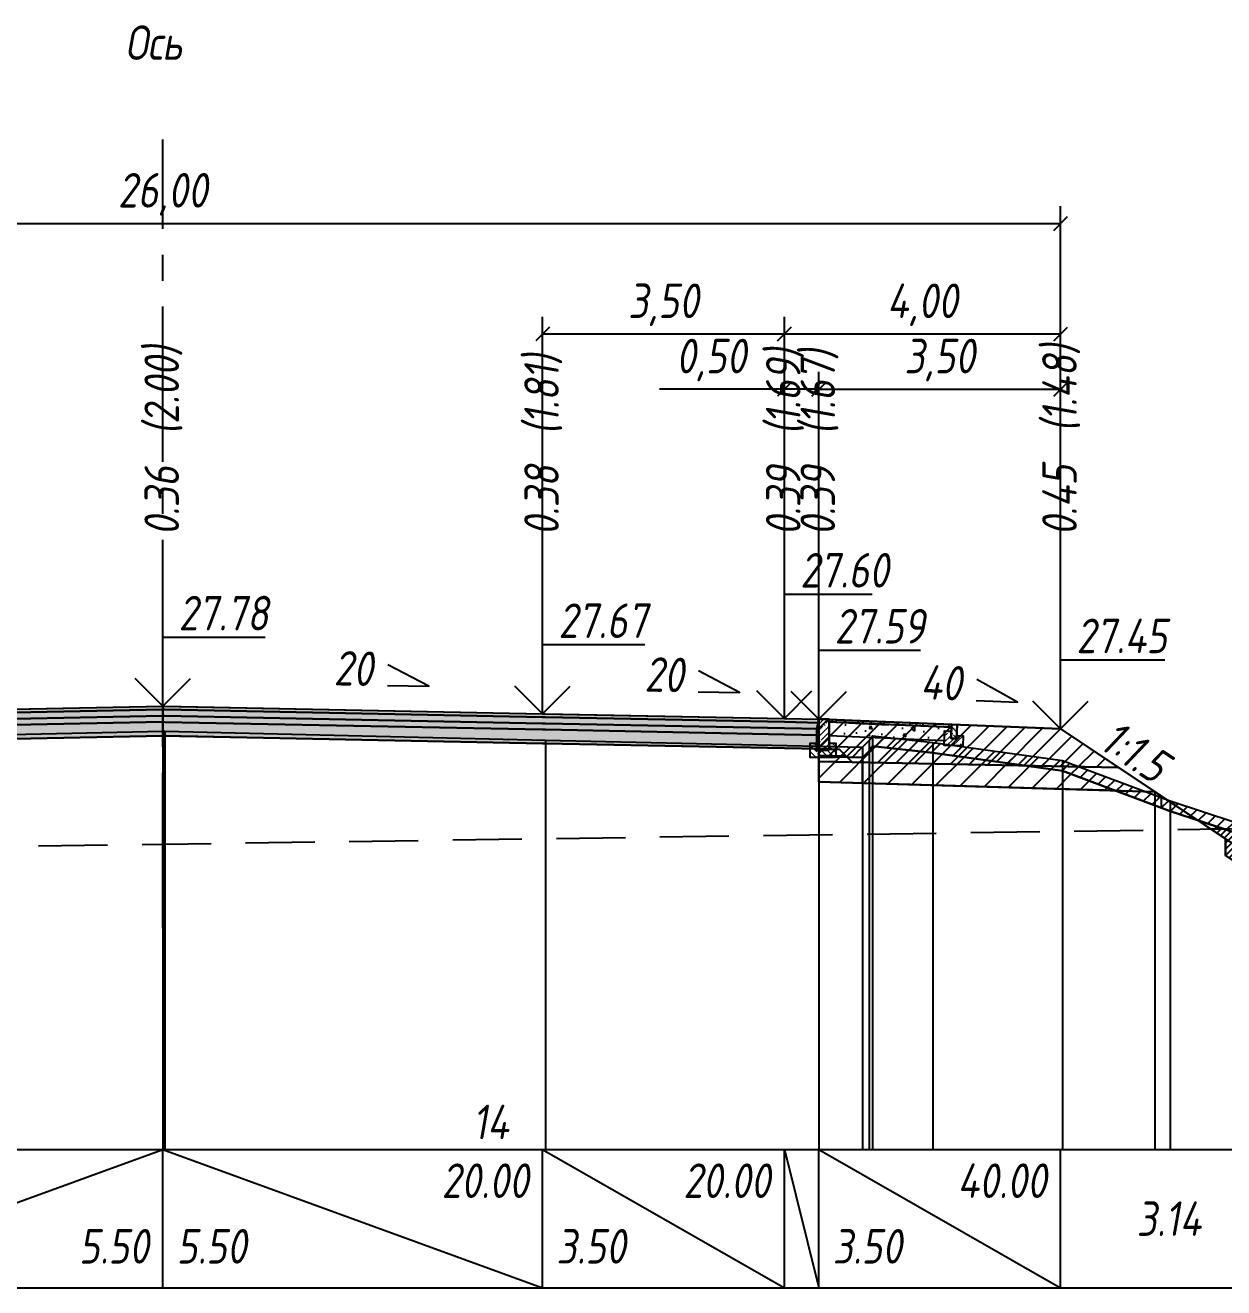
# Model space of a CAD drawing. Extents: x -717 to 1451, y -133302 to 233.
# Drawn here: x -216.6 to -129.8, y -108341 to -108249.6 of the extents above; entities that cross this region are included whole.
import ezdxf
from ezdxf.enums import TextEntityAlignment as Align

# ---------------------------------------------------------------- set-up
doc = ezdxf.new("R2010")
doc.units = 0
doc.linetypes.add('осевая2', pattern=[1.125, 0.75, -0.125, 0.125, -0.125])
doc.linetypes.add('штриховая', pattern=[0.75, 0.5, -0.25])
for name, color, linetype in [('Интерполированный поперечник', 2, 'Continuous'), ('КОД_399', 252, 'Continuous'), ('Код_514', 1, 'Continuous'), ('Контур_0', 7, 'Continuous'), ('Контур_2521', 7, 'Continuous'), ('Контур_2564', 7, 'Continuous'), ('Контур_2660', 7, 'Continuous'), ('Контур_2665', 7, 'Continuous'), ('Контур_400', 7, 'Continuous'), ('Контур_508', 7, 'Continuous'), ('Контур_512', 7, 'Continuous'), ('Контур_513', 7, 'Continuous'), ('Контур_818', 7, 'Continuous'), ('Красный поперечник', 1, 'Continuous'), ('Объём_2501', 7, 'Continuous'), ('Объём_2564', 7, 'Continuous'), ('Объём_2650', 7, 'Continuous'), ('Объём_2660', 7, 'Continuous'), ('Объём_2661', 7, 'Continuous'), ('Объём_2663', 7, 'Continuous'), ('Объём_2665', 7, 'Continuous'), ('Объём_2666', 7, 'Continuous'), ('Ось', 1, 'осевая2'), ('Откосы', 7, 'Continuous'), ('Отметки покрытия', 7, 'Continuous'), ('Рабочие отметки', 7, 'Continuous'), ('Рабочие отметки доп.', 7, 'Continuous'), ('Слои выравнивания', 7, 'Continuous'), ('Таблица', 7, 'Continuous'), ('Уклоны проезжей части', 7, 'Continuous'), ('Черный поперечник', 3, 'Continuous')]:
    doc.layers.add(name, color=color, linetype=linetype)
for name, color, linetype, true_color in [('Контур_2540', 2, 'Continuous', 0xffff00), ('Контур_2560', 2, 'Continuous', 0xffff00), ('Контур_2561', 7, 'Continuous', 0xff8040), ('Контур_2562', 3, 'Continuous', 0x00ff00), ('Контур_2563', 7, 'Continuous', 0xff8000), ('Контур_2570', 7, 'Continuous', 0x80ff00), ('Контур_2725', 7, 'Continuous', 0x323232), ('Контур_2736', 4, 'Continuous', 0x00ffff), ('Контур_2737', 4, 'Continuous', 0x00ffff), ('Контур_2738', 4, 'Continuous', 0x00ffff), ('Контур_2739', 4, 'Continuous', 0x00ffff), ('Контур_2745', 7, 'Continuous', 0xa4ffff), ('Контур_2747', 4, 'Continuous', 0x00ffff), ('Контур_2748', 4, 'Continuous', 0x00ffff), ('Контур_2749', 4, 'Continuous', 0x00ffff), ('Контур_2760', 7, 'Continuous', 0x323232), ('Контур_2761', 7, 'Continuous', 0x323232), ('Контур_2762', 7, 'Continuous', 0x323232), ('Контур_2763', 7, 'Continuous', 0x323232), ('Контур_402', 7, 'Continuous', 0xff6464), ('Контур_703', 4, 'Continuous', 0x00ffff), ('Контур_705', 4, 'Continuous', 0x00ffff), ('Объём_2520', 7, 'Continuous', 0x80ffff), ('Объём_2540', 2, 'Continuous', 0xffff00), ('Объём_2560', 2, 'Continuous', 0xffff00), ('Объём_2561', 7, 'Continuous', 0xff8040), ('Объём_2562', 3, 'Continuous', 0x00ff00), ('Объём_2563', 7, 'Continuous', 0xff8000), ('Объём_2570', 7, 'Continuous', 0x80ff00), ('Объём_2600', 7, 'Continuous', 0x808000), ('Объём_2620', 2, 'Continuous', 0xffff00), ('Объём_2746', 2, 'Continuous', 0xffff00)]:
    doc.layers.add(name, color=color, linetype=linetype, true_color=true_color)
doc.styles.get("Standard").update_dxf_attribs({"font": 'txt', "height": 2.5})
doc.styles.add('М', font='romand.shx', dxfattribs={"width": 0.8, "oblique": 10, "height": 2.5})
doc.dimstyles.new('ISO-25', dxfattribs={"dimtxt": 2.5, "dimasz": 2.5, "dimexe": 1.25, "dimexo": 0.625, "dimtad": 1, "dimtxsty": 'Standard', "dimcen": 2.5, "dimadec": 0, "dimazin": 0, "dimtfac": 1, "dimtmove": 0, "dimatfit": 3, "dimfxl": 1, "dimarcsym": 0})
pattern_1 = [(45, (-413.77, 0), (-0.898025612, 0.898025612), [])]

# ---------------------------------------------------------------- blocks, each defined once
blk = doc.blocks.new('_Oblique')
at = {"color": 0, "linetype": 'ByBlock', "lineweight": -2}
blk.add_line((-0.5, -0.5), (0.5, 0.5), dxfattribs=at)
blk = doc.blocks.new('*D2200')
at = {"color": 0, "lineweight": -2, "transparency": 16777216}
for p, q in [((-159.162, -108299.28), (-159.162, -108274.705)), ((-141.662, -108299.98), (-141.662, -108274.705)), ((-159.162, -108275.955), (-141.662, -108275.955))]:
    blk.add_line(p, q, dxfattribs=at)
at = {"layer": 'Defpoints', "color": 0, "transparency": 16777216}
for p in [(-141.662, -108275.955), (-159.162, -108299.905), (-141.662, -108300.605)]:
    blk.add_point(p, dxfattribs=at)
at = {"color": 0, "lineweight": -2, "transparency": 16777216, "rotation": 180}
blk.add_blockref('_Oblique', (-159.162, -108275.955), dxfattribs=at)
at = {"color": 0, "lineweight": -2, "transparency": 16777216}
blk.add_blockref('_Oblique', (-141.662, -108275.955), dxfattribs=at)
at = {"color": 0, "transparency": 16777216, "insert": (-150.412, -108273.842), "char_height": 2.5, "width": 9.58333, "attachment_point": 5, "style": 'М'}
blk.add_mtext('3,50', dxfattribs=at)
blk = doc.blocks.new('*D2202')
at = {"color": 0, "lineweight": -2, "transparency": 16777216}
for p, q in [((-161.662, -108299.23), (-161.662, -108274.705)), ((-159.162, -108299.28), (-159.162, -108274.705)), ((-161.662, -108275.955), (-170.711, -108275.955)), ((-159.162, -108275.955), (-161.662, -108275.955))]:
    blk.add_line(p, q, dxfattribs=at)
at = {"layer": 'Defpoints', "color": 0, "transparency": 16777216}
for p in [(-159.162, -108275.955), (-161.662, -108299.855), (-159.162, -108299.905)]:
    blk.add_point(p, dxfattribs=at)
at = {"color": 0, "lineweight": -2, "transparency": 16777216, "rotation": 180}
blk.add_blockref('_Oblique', (-161.662, -108275.955), dxfattribs=at)
at = {"color": 0, "lineweight": -2, "transparency": 16777216}
blk.add_blockref('_Oblique', (-159.162, -108275.955), dxfattribs=at)
at = {"color": 0, "transparency": 16777216, "insert": (-166.95, -108273.842), "char_height": 2.5, "width": 9.16667, "attachment_point": 5, "style": 'М'}
blk.add_mtext('0,50', dxfattribs=at)
blk = doc.blocks.new('*D2204')
at = {"color": 0, "lineweight": -2, "transparency": 16777216}
for p, q in [((-179.162, -108298.88), (-179.162, -108270.705)), ((-161.662, -108299.23), (-161.662, -108270.705)), ((-161.662, -108271.955), (-179.162, -108271.955))]:
    blk.add_line(p, q, dxfattribs=at)
at = {"layer": 'Defpoints', "color": 0, "transparency": 16777216}
for p in [(-179.162, -108271.955), (-179.162, -108299.505), (-161.662, -108299.855)]:
    blk.add_point(p, dxfattribs=at)
at = {"color": 0, "lineweight": -2, "transparency": 16777216, "rotation": 180}
blk.add_blockref('_Oblique', (-179.162, -108271.955), dxfattribs=at)
at = {"color": 0, "lineweight": -2, "transparency": 16777216}
blk.add_blockref('_Oblique', (-161.662, -108271.955), dxfattribs=at)
at = {"color": 0, "transparency": 16777216, "insert": (-170.412, -108269.842), "char_height": 2.5, "width": 9.58333, "attachment_point": 5, "style": 'М'}
blk.add_mtext('3,50', dxfattribs=at)
blk = doc.blocks.new('*D2205')
at = {"color": 0, "lineweight": -2, "transparency": 16777216}
for p, q in [((-161.662, -108299.23), (-161.662, -108270.705)), ((-141.662, -108299.98), (-141.662, -108270.705)), ((-141.662, -108271.955), (-161.662, -108271.955))]:
    blk.add_line(p, q, dxfattribs=at)
at = {"layer": 'Defpoints', "color": 0, "transparency": 16777216}
for p in [(-161.662, -108271.955), (-161.662, -108299.855), (-141.662, -108300.605)]:
    blk.add_point(p, dxfattribs=at)
at = {"color": 0, "lineweight": -2, "transparency": 16777216, "rotation": 180}
blk.add_blockref('_Oblique', (-161.662, -108271.955), dxfattribs=at)
at = {"color": 0, "lineweight": -2, "transparency": 16777216}
blk.add_blockref('_Oblique', (-141.662, -108271.955), dxfattribs=at)
at = {"color": 0, "transparency": 16777216, "insert": (-151.662, -108269.842), "char_height": 2.5, "width": 9.16667, "attachment_point": 5, "style": 'М'}
blk.add_mtext('4,00', dxfattribs=at)
blk = doc.blocks.new('*D2207')
at = {"color": 0, "lineweight": -2, "transparency": 16777216}
for p, q in [((-271.662, -108299.98), (-271.662, -108262.705)), ((-141.662, -108299.98), (-141.662, -108262.705)), ((-271.662, -108263.955), (-141.662, -108263.955))]:
    blk.add_line(p, q, dxfattribs=at)
at = {"layer": 'Defpoints', "color": 0, "transparency": 16777216}
for p in [(-141.662, -108263.955), (-271.662, -108300.605), (-141.662, -108300.605)]:
    blk.add_point(p, dxfattribs=at)
at = {"color": 0, "lineweight": -2, "transparency": 16777216, "rotation": 180}
blk.add_blockref('_Oblique', (-271.662, -108263.955), dxfattribs=at)
at = {"color": 0, "lineweight": -2, "transparency": 16777216}
blk.add_blockref('_Oblique', (-141.662, -108263.955), dxfattribs=at)
at = {"color": 0, "transparency": 16777216, "insert": (-206.662, -108261.842), "char_height": 2.5, "width": 11.66667, "attachment_point": 5, "style": 'М'}
blk.add_mtext('26,00', dxfattribs=at)
blk = doc.blocks.new('Тротуар1')
at = {"linetype": 'Continuous', "lineweight": 13}
h = blk.add_hatch(dxfattribs=at)
h.set_pattern_fill('ANSI35', scale=5, angle=90)
h.set_pattern_definition([(135, (-1541.6927, -4801.9416), (-0.88388348, -0.88388348), []), (135, (-1541.6927, -4801.0577), (-0.88388348, -0.88388348), [1.5625, -0.3125, 0, -0.3125])])
h.paths.add_polyline_path([(-16.72, -1.24), (-17.72, -1.24), (-17.72, -2.24), (-18.52, -2.24), (-18.52, -1.85), (-19.52, -1.89), (-19.52, -3.24), (-16.72, -3.24)])
h = blk.add_hatch(dxfattribs=at)
h.set_pattern_fill('ANSI35', scale=5)
h.set_pattern_definition([(45, (-1541.6927, -4800.4416), (-0.88388348, 0.88388348), []), (45, (-1540.8088, -4800.4416), (-0.88388348, 0.88388348), [1.5625, -0.3125, 0, -0.3125])])
h.paths.add_polyline_path([(-17.72, -0.24), (-18.52, -0.24), (-18.52, -2.24), (-17.72, -2.24)])
at = {"linetype": 'Continuous'}
h = blk.add_hatch(dxfattribs=at)
h.set_pattern_fill('ANSI31', color=256, scale=15, angle=45, style=0)
h.set_pattern_definition([(90, (-1932.1888, -4954.235), (-1.875, 3e-16), [])])
h.paths.add_polyline_path([(0, 0), (-17.72, -0.24), (-17.71, -0.63), (-11.04, -0.58), (0, -0.4)])
at = {"layer": 'КОД_399'}
h = blk.add_hatch(dxfattribs=at)
h.set_pattern_fill('AR-CONC', scale=0.7, angle=45, style=0)
h.set_pattern_definition([(95, (-1932.189, -4954.235), (3.860864, 3.2396496), [0.525, -5.775]), (40, (-1932.189, -4954.235), (-4.409945, 3.036377), [0.42, -4.62]), (145.45144, (-1931.867, -4953.965), (-0.549081, 6.2760265), [0.4461813, -4.907995]), (91.1842, (-1933.179, -4953.245), (6.101854, 4.4632964), [0.7875, -8.6625]), (141.63564, (-1932.67, -4952.873), (-0.1953, 9.447982), [0.669272, -7.361996]), (36.18416, (-1933.179, -4953.245), (-0.1953, 9.447982), [0.63, -6.93]), (66, (-1932.4363, -4952.9975), (4.947401, 0.9616773), [0.525, -5.775]), (11, (-1932.4363, -4952.9975), (-2.38496, 4.793659), [0.42, -4.62]), (116.45144, (-1932.024, -4952.9174), (2.562441, 5.7553363), [0.4461813, -4.907995]), (82.5, (-1932.1888, -4954.235), (-1.5875523, 1.7079287), [0, -4.564, 0, -4.69, 0, -4.6375]), (52.5, (-1932.1888, -4954.235), (-0.6501106, 3.2543661), [0, -2.674, 0, -4.459, 0, -1.7675]), (12.5, (-1933.2926, -4955.3388), (2.7539272, 2.5306453), [0, -1.75, 0, -5.46, 0, -7.245]), (2.5, (-1933.7876, -4955.8337), (2.3911299, 3.3821186), [0, -2.275, 0, -3.626, 0, -5.145])])
h.paths.add_polyline_path([(0, -0.4), (-17.71, -0.63), (-17.72, -1.24), (-16.71, -1.24), (-16.72, -2.62), (-0.07, -2.41)])
at = {"linetype": 'Continuous'}
blk.add_lwpolyline([(-17.72, -1.24), (-16.72, -1.24), (-16.72, -3.24), (-19.52, -3.24), (-19.52, -1.89), (-18.52, -1.85)], dxfattribs=at)
at = {"color": 7, "lineweight": 30}
for points in [[(-18.52, -0.24), (-18.52, -2.24), (-17.72, -2.24), (-17.72, -0.24), (-18.52, -0.24)], [(-8.6, -0.53), (0, -0.4)]]:
    blk.add_lwpolyline(points, dxfattribs=at)
for points in [[(0, 0), (-17.72, -0.24), (-17.72, -0.63), (0, -0.4)], [(0, -0.4), (-17.71, -0.63), (-17.72, -1.24), (-16.71, -1.24), (-16.72, -2.62), (-0.07, -2.39)]]:
    blk.add_lwpolyline(points, close=True)
blk = doc.blocks.new('БР100.30.18')
at = {"linetype": 'Continuous', "lineweight": 13}
h = blk.add_hatch(dxfattribs=at)
h.set_pattern_fill('ANSI35', scale=5)
h.set_pattern_definition([(45, (-1504.996, -4799.2297), (-0.88388348, 0.88388348), []), (45, (-1504.1121, -4799.2297), (-0.88388348, 0.88388348), [1.5625, -0.3125, 0, -0.3125])])
h.paths.add_polyline_path([(0.3, 3.47), (1.8, 3.47), (1.8, -1.03), (0, -1.03), (0, 1.97)])
h = blk.add_hatch(dxfattribs=at)
h.set_pattern_fill('ANSI35', scale=5, angle=90)
h.set_pattern_definition([(135, (-1504.996, -4800.7297), (-0.88388348, -0.88388348), []), (135, (-1504.996, -4799.8458), (-0.88388348, -0.88388348), [1.5625, -0.3125, 0, -0.3125])])
h.paths.add_polyline_path([(-1, -0.03), (0, -0.03), (0, -1.03), (1.8, -1.03), (1.8, -0.03), (2.8, -0.03), (2.8, -2.03), (-1, -2.03)])
at = {"color": 7, "lineweight": 30}
blk.add_lwpolyline([(1.8, -1.03), (0, -1.03), (0, 1.97), (0.3, 3.47), (1.8, 3.47)], close=True, dxfattribs=at)
at = {"linetype": 'Continuous'}
blk.add_lwpolyline([(0, -0.03), (-1, -0.03), (-1, -2.03), (2.8, -2.03), (2.8, -0.03), (1.8, -0.03)], dxfattribs=at)

msp = doc.modelspace()

# ---------------------------------------------------------------- hatches: boundary and pattern name
at = {"transparency": 33554681}
h = msp.add_hatch(dxfattribs=at)
h.set_pattern_fill('ANGLE', color=256)
h.set_pattern_definition([(0, (-413.77, 0), (0, 6.985), [5.08, -1.905]), (90, (-413.77, 0), (-6.985, 4e-16), [5.08, -1.905])])
h.paths.add_polyline_path([(-133.738, -108306.509), (-137.702, -108305.011), (-134.829, -108305.097), (-131.712, -108307.175)])
at = {"layer": 'Объём_2563'}
h = msp.add_hatch(dxfattribs=at)
h.set_pattern_fill('ANSI31', color=256, scale=0.3)
h.set_pattern_definition([(45, (-413.77, 0), (-0.673519209, 0.673519209), [])])
h.paths.add_polyline_path([(-156.743, -108302.941), (-157.662, -108302.023), (-159.162, -108301.993), (-159.162, -108299.843), (-141.662, -108300.543), (-137.486, -108303.326)])
at = {"layer": 'Объём_2570'}
h = msp.add_hatch(dxfattribs=at)
h.set_pattern_fill('ANSI31', color=256, scale=0.2)
h.set_pattern_definition([(45, (-413.77, 0), (-0.449012806, 0.449012806), [])])
h.paths.add_polyline_path([(-118.074, -108307.816), (-120.417, -108307.887), (-128.214, -108308.561), (-129.054, -108308.05), (-133.738, -108306.509), (-141.512, -108303.572), (-150.915, -108302.276), (-155.288, -108301.804), (-155.51, -108302.137), (-155.992, -108302.624), (-159.162, -108302.552), (-159.162, -108301.802), (-155.992, -108301.874), (-155.51, -108301.387), (-155.288, -108301.054), (-150.915, -108301.526), (-141.512, -108302.822), (-133.738, -108305.759), (-129.054, -108307.3), (-128.214, -108307.811), (-120.417, -108307.137), (-118.074, -108307.066)])
at = {"layer": 'Объём_2600'}
h = msp.add_hatch(dxfattribs=at)
h.set_pattern_fill('ANSI31', color=6, scale=0.4)
h.set_pattern_definition(pattern_1)
h.paths.add_polyline_path([(-150.915, -108302.276), (-141.512, -108303.572), (-137.702, -108305.011), (-159.162, -108304.368), (-159.162, -108302.552), (-155.992, -108302.624), (-155.51, -108302.137), (-155.288, -108301.804)])
h = msp.add_hatch(dxfattribs=at)
h.set_pattern_fill('ANSI31', color=6, scale=0.4)
h.set_pattern_definition(pattern_1)
h.paths.add_polyline_path([(-130.783, -108307.795), (-131.712, -108307.175), (-129.971, -108307.748)])
at = {"layer": 'Объём_2620'}
h = msp.add_hatch(dxfattribs=at)
h.set_pattern_fill('ANSI31', color=2, scale=0.1)
h.set_pattern_definition([(45, (-413.77, 0), (-0.224506403, 0.224506403), [])])
h.paths.add_polyline_path([(-129.054, -108308.05), (-128.214, -108308.561), (-120.417, -108307.887), (-119.252, -108307.851), (-120.225, -108308.5), (-120.225, -108309.702), (-123.673, -108312), (-126.278, -108312), (-129.725, -108309.702), (-129.725, -108308.5), (-130.783, -108307.795), (-129.971, -108307.748)])
at = {"layer": 'Слои выравнивания'}
for color, points in [(2, [(-254.162, -108299.843), (-251.662, -108299.793), (-242.989, -108299.619), (-234.162, -108299.443), (-206.662, -108298.893), (-206.662, -108299.143), (-234.162, -108299.693), (-242.989, -108299.869), (-251.662, -108300.043), (-254.162, -108300.093)]), (3, [(-254.162, -108300.093), (-251.662, -108300.043), (-242.989, -108299.869), (-234.162, -108299.693), (-206.662, -108299.143), (-206.662, -108299.593), (-234.162, -108300.143), (-242.989, -108300.319), (-251.662, -108300.493), (-254.162, -108300.543)]), (2, [(-206.662, -108298.893), (-206.521, -108298.895), (-179.162, -108299.443), (-178.964, -108299.446), (-161.662, -108299.793), (-159.162, -108299.843), (-159.162, -108300.093), (-161.662, -108300.043), (-178.964, -108299.696), (-179.162, -108299.693), (-206.521, -108299.145), (-206.662, -108299.143)]), (3, [(-206.662, -108299.143), (-206.521, -108299.145), (-179.162, -108299.693), (-178.964, -108299.696), (-161.662, -108300.043), (-159.162, -108300.093), (-159.162, -108300.543), (-161.662, -108300.493), (-178.964, -108300.146), (-179.162, -108300.143), (-206.521, -108299.595), (-206.662, -108299.593)]), (4, [(-254.162, -108300.543), (-251.662, -108300.493), (-242.989, -108300.319), (-234.162, -108300.143), (-206.662, -108299.593), (-206.662, -108300.043), (-234.162, -108300.593), (-242.989, -108300.769), (-251.662, -108300.943), (-254.162, -108300.993)]), (5, [(-254.162, -108300.993), (-251.662, -108300.943), (-242.989, -108300.769), (-234.162, -108300.593), (-206.662, -108300.043), (-206.662, -108301.043), (-234.162, -108301.593), (-242.989, -108301.769), (-251.662, -108301.943), (-254.162, -108301.993)]), (4, [(-206.662, -108299.593), (-206.521, -108299.595), (-179.162, -108300.143), (-178.964, -108300.146), (-161.662, -108300.493), (-159.162, -108300.543), (-159.162, -108300.993), (-161.662, -108300.943), (-178.964, -108300.596), (-179.162, -108300.593), (-206.521, -108300.045), (-206.662, -108300.043)]), (5, [(-206.662, -108300.043), (-206.521, -108300.045), (-179.162, -108300.593), (-178.964, -108300.596), (-161.662, -108300.943), (-159.162, -108300.993), (-159.162, -108301.993), (-161.662, -108301.943), (-178.964, -108301.596), (-179.162, -108301.593), (-206.521, -108301.045), (-206.662, -108301.043)])]:
    msp.add_hatch(color=color, dxfattribs=at).paths.add_polyline_path(points)

# ---------------------------------------------------------------- linework, layer by layer
at = {"layer": 'Интерполированный поперечник', "linetype": 'штриховая', "ltscale": 10, "flags": 128}
msp.add_lwpolyline([(-283.157, -108309.983), (-128.324, -108307.76)], dxfattribs=at)
at = {"layer": 'Код_514'}
for p, q in [((-234.162, -108341), (-206.662, -108331)), ((-206.662, -108341), (-206.662, -108331)), ((-206.662, -108331), (-179.162, -108341)), ((-179.162, -108341), (-179.162, -108331)), ((-179.162, -108331), (-161.662, -108341)), ((-161.662, -108341), (-161.662, -108331)), ((-161.662, -108331), (-159.162, -108341)), ((-159.162, -108341), (-159.162, -108331)), ((-159.162, -108331), (-141.662, -108341)), ((-141.662, -108341), (-141.662, -108331))]:
    msp.add_line(p, q, dxfattribs=at)
at = {"layer": 'Контур_0', "flags": 128}
for points in [[(-141.662, -108300.543), (-130.783, -108307.795), (-130.783, -108307.795), (-130.783, -108307.795), (-130.783, -108307.795), (-130.783, -108307.795), (-130.783, -108307.795), (-130.783, -108307.795), (-130.783, -108307.795), (-130.783, -108307.795), (-130.783, -108307.795), (-130.783, -108307.795), (-130.783, -108307.795), (-130.783, -108307.795), (-130.783, -108307.795), (-125.975, -108311)], [(-141.662, -108300.543), (-130.783, -108307.795), (-130.783, -108307.795), (-130.783, -108307.795), (-130.783, -108307.795), (-130.783, -108307.795), (-130.783, -108307.795), (-130.783, -108307.795), (-130.783, -108307.795), (-130.783, -108307.795), (-130.783, -108307.795), (-130.783, -108307.795), (-130.783, -108307.795), (-130.783, -108307.795), (-130.783, -108307.795), (-125.975, -108311)], [(-159.162, -108302.893), (-159.162, -108301.993), (-157.662, -108302.023), (-156.743, -108302.941), (-159.162, -108302.893), (-159.162, -108302.893)], [(-159.162, -108301.993), (-157.662, -108302.023), (-156.743, -108302.941), (-137.486, -108303.326)]]:
    msp.add_lwpolyline(points, dxfattribs=at)
at = {"layer": 'Контур_2521', "color": 250, "flags": 128}
msp.add_lwpolyline([(-159.162, -108302.443), (-157.202, -108302.482)], dxfattribs=at)
at = {"layer": 'Контур_2540', "flags": 128}
msp.add_lwpolyline([(-159.162, -108302.893), (-137.486, -108303.326), (-134.829, -108305.097), (-159.162, -108304.368), (-159.162, -108302.893), (-159.162, -108302.893)], dxfattribs=at)
at = {"layer": 'Контур_2560', "flags": 128}
msp.add_lwpolyline([(-159.162, -108299.843), (-141.662, -108300.543), (-141.662, -108300.543), (-141.662, -108300.543)], dxfattribs=at)
at = {"layer": 'Контур_2561', "flags": 128}
msp.add_lwpolyline([(-159.162, -108299.843), (-159.162, -108299.843), (-141.662, -108300.543), (-141.662, -108300.543), (-159.162, -108299.843)], dxfattribs=at)
at = {"layer": 'Контур_2562', "flags": 128}
msp.add_lwpolyline([(-141.662, -108300.543), (-141.662, -108300.543), (-141.662, -108300.543), (-141.662, -108300.543), (-141.662, -108300.543)], dxfattribs=at)
at = {"layer": 'Контур_2563', "flags": 128}
msp.add_lwpolyline([(-156.743, -108302.941), (-157.662, -108302.023), (-159.162, -108301.993), (-159.162, -108299.843), (-141.662, -108300.543), (-137.486, -108303.326), (-156.743, -108302.941), (-156.743, -108302.941)], dxfattribs=at)
at = {"layer": 'Контур_2564', "flags": 128}
msp.add_lwpolyline([(-159.162, -108299.843), (-141.662, -108300.543)], dxfattribs=at)
at = {"layer": 'Контур_2570', "flags": 128}
msp.add_lwpolyline([(-159.162, -108302.552), (-155.992, -108302.624), (-155.51, -108302.137), (-155.288, -108301.804), (-150.915, -108302.276), (-141.512, -108303.572), (-133.738, -108306.509), (-129.054, -108308.05), (-129.054, -108308.05), (-128.214, -108308.561), (-120.417, -108307.887), (-107.8, -108307.506), (-94.481, -108307.873), (-93.074, -108307.996)], dxfattribs=at)
at = {"layer": 'Контур_2660', "flags": 128}
msp.add_lwpolyline([(-159.162, -108304.368), (-134.829, -108305.097)], dxfattribs=at)
at = {"layer": 'Контур_2665', "flags": 128}
msp.add_lwpolyline([(-141.662, -108300.543), (-141.662, -108300.543)], dxfattribs=at)
at = {"layer": 'Контур_2725', "flags": 128}
msp.add_lwpolyline([(-254.162, -108301.993), (-251.662, -108301.943), (-242.989, -108301.769), (-234.162, -108301.593), (-206.662, -108301.043), (-206.521, -108301.045), (-179.162, -108301.593), (-178.964, -108301.596), (-161.662, -108301.943), (-159.162, -108301.993)], dxfattribs=at)
at = {"layer": 'Контур_2736', "flags": 128}
for points in [[(-141.662, -108300.543), (-130.783, -108307.795)], [(-130.783, -108307.795), (-125.975, -108311)]]:
    msp.add_lwpolyline(points, dxfattribs=at)
at = {"layer": 'Контур_2737', "flags": 128}
msp.add_lwpolyline([(-130.783, -108307.795), (-130.783, -108307.795)], dxfattribs=at)
at = {"layer": 'Контур_2738', "flags": 128}
msp.add_lwpolyline([(-130.783, -108307.795), (-130.783, -108307.795)], dxfattribs=at)
at = {"layer": 'Контур_2739', "flags": 128}
msp.add_lwpolyline([(-130.783, -108307.795), (-130.783, -108307.795)], dxfattribs=at)
at = {"layer": 'Контур_2745', "flags": 128}
msp.add_lwpolyline([(-130.783, -108307.795), (-130.783, -108307.795)], dxfattribs=at)
msp.add_lwpolyline([(-130.783, -108307.795), (-130.783, -108307.795)], dxfattribs=at)
msp.add_lwpolyline([(-130.783, -108307.795), (-130.783, -108307.795)], dxfattribs=at)
msp.add_lwpolyline([(-130.783, -108307.795), (-130.783, -108307.795)], dxfattribs=at)
msp.add_lwpolyline([(-130.783, -108307.795), (-130.783, -108307.795)], dxfattribs=at)
msp.add_lwpolyline([(-130.783, -108307.795), (-130.783, -108307.795)], dxfattribs=at)
at = {"layer": 'Контур_2747', "flags": 128}
msp.add_lwpolyline([(-130.783, -108307.795), (-130.783, -108307.795)], dxfattribs=at)
at = {"layer": 'Контур_2748', "flags": 128}
msp.add_lwpolyline([(-130.783, -108307.795), (-130.783, -108307.795)], dxfattribs=at)
at = {"layer": 'Контур_2749', "flags": 128}
msp.add_lwpolyline([(-130.783, -108307.795), (-130.783, -108307.795)], dxfattribs=at)
at = {"layer": 'Контур_2760', "flags": 128}
msp.add_lwpolyline([(-254.162, -108299.843), (-251.662, -108299.793), (-242.989, -108299.619), (-234.162, -108299.443), (-206.662, -108298.893), (-206.521, -108298.895), (-179.162, -108299.443), (-178.964, -108299.446), (-161.662, -108299.793), (-159.162, -108299.843)], dxfattribs=at)
at = {"layer": 'Контур_2761', "flags": 128}
msp.add_lwpolyline([(-254.162, -108300.093), (-251.662, -108300.043), (-242.989, -108299.869), (-234.162, -108299.693), (-206.662, -108299.143), (-206.521, -108299.145), (-179.162, -108299.693), (-178.964, -108299.696), (-161.662, -108300.043), (-159.162, -108300.093)], dxfattribs=at)
at = {"layer": 'Контур_2762', "flags": 128}
msp.add_lwpolyline([(-254.162, -108300.543), (-251.662, -108300.493), (-242.989, -108300.319), (-234.162, -108300.143), (-206.662, -108299.593), (-206.521, -108299.595), (-179.162, -108300.143), (-178.964, -108300.146), (-161.662, -108300.493), (-159.162, -108300.543)], dxfattribs=at)
at = {"layer": 'Контур_2763', "flags": 128}
msp.add_lwpolyline([(-254.162, -108300.993), (-251.662, -108300.943), (-242.989, -108300.769), (-234.162, -108300.593), (-206.662, -108300.043), (-206.521, -108300.045), (-179.162, -108300.593), (-178.964, -108300.596), (-161.662, -108300.943), (-159.162, -108300.993)], dxfattribs=at)
at = {"layer": 'Контур_400', "flags": 128}
for points in [[(-254.162, -108299.843), (-251.662, -108299.793), (-251.662, -108299.793), (-251.662, -108299.793), (-251.662, -108299.793), (-251.662, -108299.793), (-251.662, -108299.793), (-234.162, -108299.443), (-206.662, -108298.893)], [(-206.662, -108298.893), (-179.162, -108299.443), (-161.662, -108299.793), (-161.662, -108299.793), (-161.662, -108299.793), (-161.662, -108299.793), (-161.662, -108299.793), (-161.662, -108299.793), (-159.162, -108299.843)]]:
    msp.add_lwpolyline(points, dxfattribs=at)
at = {"layer": 'Контур_402', "flags": 128}
msp.add_lwpolyline([(-278.494, -108305.097), (-254.162, -108304.368), (-254.162, -108301.993), (-206.662, -108301.043), (-159.162, -108301.993), (-159.162, -108304.368), (-134.829, -108305.097)], dxfattribs=at)
at = {"layer": 'Контур_508', "flags": 128}
msp.add_lwpolyline([(-254.162, -108301.993), (-206.662, -108301.043), (-159.162, -108301.993), (-159.162, -108304.368), (-134.829, -108305.097), (-129.725, -108308.5), (-129.725, -108309.702), (-126.278, -108312), (-125.975, -108312), (-123.975, -108312), (-123.673, -108312), (-120.225, -108309.702), (-120.225, -108308.5), (-118.074, -108307.066)], dxfattribs=at)
at = {"layer": 'Контур_512', "flags": 128}
msp.add_lwpolyline([(-159.162, -108304.368), (-134.829, -108305.097), (-129.725, -108308.5), (-129.725, -108309.702), (-126.278, -108312), (-125.975, -108312), (-123.975, -108312), (-123.673, -108312), (-120.225, -108309.702), (-120.225, -108308.5), (-118.074, -108307.066)], dxfattribs=at)
at = {"layer": 'Контур_513', "flags": 128}
msp.add_lwpolyline([(-254.162, -108301.993), (-206.662, -108301.043), (-159.162, -108301.993), (-159.162, -108304.368), (-134.829, -108305.097), (-129.725, -108308.5), (-129.725, -108309.702), (-126.278, -108312), (-125.975, -108312), (-123.975, -108312), (-123.673, -108312), (-120.225, -108309.702), (-120.225, -108308.5), (-118.074, -108307.066)], dxfattribs=at)
at = {"layer": 'Контур_703', "flags": 128}
msp.add_lwpolyline([(-141.662, -108300.543), (-130.783, -108307.795)], dxfattribs=at)
at = {"layer": 'Контур_705', "flags": 128}
msp.add_lwpolyline([(-130.783, -108307.795), (-130.783, -108307.795)], dxfattribs=at)
at = {"layer": 'Контур_818', "flags": 128}
msp.add_lwpolyline([(-159.162, -108302.552), (-155.992, -108302.624), (-155.51, -108302.137), (-155.288, -108301.804), (-150.915, -108302.276), (-141.512, -108303.572), (-133.738, -108306.509), (-129.054, -108308.05), (-129.054, -108308.05), (-128.214, -108308.561), (-120.417, -108307.887), (-118.074, -108307.816)], dxfattribs=at)
at = {"layer": 'Красный поперечник'}
for p, q in [((-234.162, -108299.443), (-206.662, -108298.893)), ((-206.662, -108298.893), (-179.162, -108299.443)), ((-179.162, -108299.443), (-161.662, -108299.793)), ((-161.662, -108299.793), (-159.162, -108299.843)), ((-159.162, -108299.843), (-141.662, -108300.543)), ((-141.662, -108300.543), (-125.975, -108311)), ((-159.162, -108304.368), (-159.162, -108331)), ((-134.829, -108305.097), (-134.829, -108331))]:
    msp.add_line(p, q, dxfattribs=at)
at = {"layer": 'Объём_2501', "flags": 128}
for points in [[(-254.162, -108299.843), (-251.662, -108299.793), (-251.662, -108299.793), (-251.662, -108299.793), (-251.662, -108299.793), (-251.662, -108299.793), (-251.662, -108299.793), (-234.162, -108299.443), (-206.662, -108298.893)], [(-206.662, -108298.893), (-179.162, -108299.443), (-161.662, -108299.793), (-161.662, -108299.793), (-161.662, -108299.793), (-161.662, -108299.793), (-161.662, -108299.793), (-161.662, -108299.793), (-159.162, -108299.843)]]:
    msp.add_lwpolyline(points, dxfattribs=at)
at = {"layer": 'Объём_2520', "color": 250, "flags": 128}
msp.add_lwpolyline([(-159.162, -108302.893), (-159.162, -108301.993), (-157.662, -108302.023), (-156.743, -108302.941), (-159.162, -108302.893), (-159.162, -108302.893)], dxfattribs=at)
at = {"layer": 'Объём_2540', "flags": 128}
msp.add_lwpolyline([(-159.162, -108302.893), (-137.486, -108303.326), (-134.829, -108305.097), (-159.162, -108304.368), (-159.162, -108302.893), (-159.162, -108302.893)], dxfattribs=at)
at = {"layer": 'Объём_2560', "flags": 128}
msp.add_lwpolyline([(-159.162, -108299.843), (-141.662, -108300.543), (-141.662, -108300.543), (-141.662, -108300.543)], dxfattribs=at)
at = {"layer": 'Объём_2561', "flags": 128}
msp.add_lwpolyline([(-159.162, -108299.843), (-159.162, -108299.843), (-141.662, -108300.543), (-141.662, -108300.543), (-159.162, -108299.843)], dxfattribs=at)
at = {"layer": 'Объём_2562', "flags": 128}
msp.add_lwpolyline([(-141.662, -108300.543), (-141.662, -108300.543), (-141.662, -108300.543), (-141.662, -108300.543), (-141.662, -108300.543)], dxfattribs=at)
at = {"layer": 'Объём_2563', "color": 250, "flags": 128}
msp.add_lwpolyline([(-156.743, -108302.941), (-157.662, -108302.023), (-159.162, -108301.993), (-159.162, -108299.843), (-141.662, -108300.543), (-137.486, -108303.326), (-156.743, -108302.941), (-156.743, -108302.941)], dxfattribs=at)
at = {"layer": 'Объём_2564', "flags": 128}
msp.add_lwpolyline([(-159.162, -108299.843), (-141.662, -108300.543)], dxfattribs=at)
at = {"layer": 'Объём_2570', "flags": 128}
msp.add_lwpolyline([(-129.054, -108308.05), (-133.738, -108306.509), (-141.512, -108303.572), (-150.915, -108302.276), (-155.288, -108301.804), (-155.51, -108302.137), (-155.992, -108302.624), (-159.162, -108302.552), (-159.162, -108302.552), (-159.162, -108302.552), (-159.162, -108301.802), (-159.162, -108301.802), (-159.162, -108301.802), (-155.992, -108301.874), (-155.51, -108301.387), (-155.288, -108301.054), (-150.915, -108301.526), (-141.512, -108302.822), (-133.738, -108305.759), (-129.054, -108307.3)], dxfattribs=at)
at = {"layer": 'Объём_2600', "color": 5, "flags": 128}
msp.add_lwpolyline([(-133.738, -108306.509), (-137.702, -108305.011), (-134.829, -108305.097), (-131.712, -108307.175), (-133.738, -108306.509), (-133.738, -108306.509)], dxfattribs=at)
at = {"layer": 'Объём_2620', "flags": 128}
msp.add_lwpolyline([(-129.054, -108308.05), (-128.214, -108308.561), (-120.417, -108307.887), (-119.252, -108307.851), (-120.225, -108308.5), (-120.225, -108309.702), (-123.673, -108312), (-126.278, -108312), (-129.725, -108309.702), (-129.725, -108308.5), (-130.783, -108307.795), (-129.971, -108307.748), (-129.054, -108308.05), (-129.054, -108308.05)], dxfattribs=at)
at = {"layer": 'Объём_2650', "color": 6, "flags": 128}
for points in [[(-150.915, -108302.276), (-141.512, -108303.572), (-137.702, -108305.011), (-159.162, -108304.368), (-159.162, -108302.552), (-155.992, -108302.624), (-155.51, -108302.137), (-155.288, -108301.804), (-150.915, -108302.276), (-150.915, -108302.276)], [(-130.783, -108307.795), (-131.712, -108307.175), (-129.971, -108307.748), (-130.783, -108307.795), (-130.783, -108307.795)]]:
    msp.add_lwpolyline(points, dxfattribs=at)
at = {"layer": 'Объём_2660', "flags": 128}
msp.add_lwpolyline([(-159.162, -108304.368), (-134.829, -108305.097)], dxfattribs=at)
at = {"layer": 'Объём_2661', "flags": 128}
msp.add_lwpolyline([(-141.662, -108300.543), (-130.783, -108307.795)], dxfattribs=at)
at = {"layer": 'Объём_2663', "flags": 128}
msp.add_lwpolyline([(-130.783, -108307.795), (-125.975, -108311)], dxfattribs=at)
at = {"layer": 'Объём_2665', "flags": 128}
msp.add_lwpolyline([(-141.662, -108300.543), (-141.662, -108300.543)], dxfattribs=at)
at = {"layer": 'Объём_2666', "flags": 128}
msp.add_lwpolyline([(-141.662, -108300.543), (-130.783, -108307.795)], dxfattribs=at)
at = {"layer": 'Объём_2746', "flags": 128}
msp.add_lwpolyline([(-155.992, -108304.463), (-155.992, -108302.624), (-155.51, -108302.137), (-155.288, -108301.804), (-150.915, -108302.276), (-141.512, -108303.572), (-137.702, -108305.011), (-155.992, -108304.463), (-155.992, -108304.463)], dxfattribs=at)
at = {"layer": 'Ось', "ltscale": 15}
msp.add_line((-206.662, -108314.971), (-206.662, -108257.863), dxfattribs=at)
at = {"layer": 'Откосы', "color": 1, "flags": 128}
for points in [[(-190.398, -108297.401), (-187.399, -108297.461), (-190.368, -108295.901)], [(-167.898, -108297.851), (-164.899, -108297.911), (-167.868, -108296.351)], [(-147.78, -108298.477), (-144.782, -108298.597), (-147.72, -108296.978)]]:
    msp.add_lwpolyline(points, dxfattribs=at)
at = {"layer": 'Отметки покрытия', "color": 1}
for p, q in [((-161.662, -108299.793), (-161.662, -108290.793)), ((-161.662, -108290.793), (-155.312, -108290.793)), ((-206.662, -108298.893), (-206.662, -108293.893)), ((-206.662, -108293.893), (-199.262, -108293.893)), ((-179.162, -108299.443), (-179.162, -108294.443)), ((-179.162, -108294.443), (-171.762, -108294.443)), ((-159.162, -108299.843), (-159.162, -108294.843)), ((-159.162, -108294.843), (-151.812, -108294.843)), ((-141.662, -108300.543), (-141.662, -108295.543)), ((-141.662, -108295.543), (-134.112, -108295.543)), ((-206.662, -108298.893), (-208.662, -108296.893)), ((-206.662, -108298.893), (-204.662, -108296.893)), ((-179.162, -108299.443), (-181.162, -108297.443)), ((-179.162, -108299.443), (-177.162, -108297.443)), ((-161.662, -108299.793), (-163.662, -108297.793)), ((-161.662, -108299.793), (-159.662, -108297.793)), ((-159.162, -108299.843), (-161.162, -108297.843)), ((-159.162, -108299.843), (-157.162, -108297.843)), ((-141.662, -108300.543), (-143.662, -108298.543)), ((-141.662, -108300.543), (-139.662, -108298.543))]:
    msp.add_line(p, q, dxfattribs=at)
at = {"layer": 'Слои выравнивания'}
for p, q in [((-206.662, -108298.893), (-206.662, -108331)), ((-159.162, -108299.843), (-159.162, -108331))]:
    msp.add_line(p, q, dxfattribs=at)
at = {"layer": 'Слои выравнивания', "color": 2, "flags": 128}
for points in [[(-254.162, -108299.843), (-251.662, -108299.793), (-242.989, -108299.619), (-234.162, -108299.443), (-206.662, -108298.893), (-206.662, -108299.143), (-234.162, -108299.693), (-242.989, -108299.869), (-251.662, -108300.043), (-254.162, -108300.093)], [(-206.662, -108298.893), (-206.521, -108298.895), (-179.162, -108299.443), (-178.964, -108299.446), (-161.662, -108299.793), (-159.162, -108299.843), (-159.162, -108300.093), (-161.662, -108300.043), (-178.964, -108299.696), (-179.162, -108299.693), (-206.521, -108299.145), (-206.662, -108299.143)]]:
    msp.add_lwpolyline(points, close=True, dxfattribs=at)
at = {"layer": 'Слои выравнивания', "color": 3, "flags": 128}
for points in [[(-254.162, -108300.093), (-251.662, -108300.043), (-242.989, -108299.869), (-234.162, -108299.693), (-206.662, -108299.143), (-206.662, -108299.593), (-234.162, -108300.143), (-242.989, -108300.319), (-251.662, -108300.493), (-254.162, -108300.543)], [(-206.662, -108299.143), (-206.521, -108299.145), (-179.162, -108299.693), (-178.964, -108299.696), (-161.662, -108300.043), (-159.162, -108300.093), (-159.162, -108300.543), (-161.662, -108300.493), (-178.964, -108300.146), (-179.162, -108300.143), (-206.521, -108299.595), (-206.662, -108299.593)]]:
    msp.add_lwpolyline(points, close=True, dxfattribs=at)
at = {"layer": 'Слои выравнивания', "color": 4, "flags": 128}
for points in [[(-254.162, -108300.543), (-251.662, -108300.493), (-242.989, -108300.319), (-234.162, -108300.143), (-206.662, -108299.593), (-206.662, -108300.043), (-234.162, -108300.593), (-242.989, -108300.769), (-251.662, -108300.943), (-254.162, -108300.993)], [(-206.662, -108299.593), (-206.521, -108299.595), (-179.162, -108300.143), (-178.964, -108300.146), (-161.662, -108300.493), (-159.162, -108300.543), (-159.162, -108300.993), (-161.662, -108300.943), (-178.964, -108300.596), (-179.162, -108300.593), (-206.521, -108300.045), (-206.662, -108300.043)]]:
    msp.add_lwpolyline(points, close=True, dxfattribs=at)
at = {"layer": 'Слои выравнивания', "color": 5, "flags": 128}
for points in [[(-254.162, -108300.993), (-251.662, -108300.943), (-242.989, -108300.769), (-234.162, -108300.593), (-206.662, -108300.043), (-206.662, -108301.043), (-234.162, -108301.593), (-242.989, -108301.769), (-251.662, -108301.943), (-254.162, -108301.993)], [(-206.662, -108300.043), (-206.521, -108300.045), (-179.162, -108300.593), (-178.964, -108300.596), (-161.662, -108300.943), (-159.162, -108300.993), (-159.162, -108301.993), (-161.662, -108301.943), (-178.964, -108301.596), (-179.162, -108301.593), (-206.521, -108301.045), (-206.662, -108301.043)]]:
    msp.add_lwpolyline(points, close=True, dxfattribs=at)
at = {"layer": 'Таблица'}
for p, q in [((-333.77, -108331), (-93.074, -108331)), ((-333.77, -108341), (-93.074, -108341))]:
    msp.add_line(p, q, dxfattribs=at)
at = {"layer": 'Черный поперечник', "color": 7}
for p, q in [((-206.662, -108300.716), (-206.662, -108331)), ((-206.521, -108300.713), (-206.521, -108331)), ((-155.288, -108301.054), (-155.288, -108331)), ((-178.964, -108301.353), (-178.964, -108331)), ((-155.992, -108301.874), (-155.992, -108331)), ((-155.51, -108301.387), (-155.51, -108331)), ((-150.915, -108301.526), (-150.915, -108331)), ((-141.512, -108302.822), (-141.512, -108331)), ((-133.738, -108305.759), (-133.738, -108331))]:
    msp.add_line(p, q, dxfattribs=at)
at = {"layer": 'Черный поперечник', "flags": 128}
msp.add_lwpolyline([(-242.989, -108301.493), (-206.662, -108300.716), (-206.521, -108300.713), (-178.964, -108301.353), (-155.992, -108301.874), (-155.51, -108301.387), (-155.288, -108301.054), (-150.915, -108301.526), (-141.512, -108302.822), (-133.738, -108305.759), (-129.054, -108307.3), (-128.214, -108307.811), (-120.417, -108307.137), (-107.8, -108306.756), (-94.481, -108307.123), (-93.074, -108307.246)], dxfattribs=at)

# ---------------------------------------------------------------- block references
at = {"lineweight": 18, "xscale": 0.5, "yscale": 0.5, "zscale": 0.5, "rotation": 359.9444632229611}
msp.add_blockref('БР100.30.18', (-159.313, -108301.576), dxfattribs=at)
at = {"xscale": -0.4999999999999982, "yscale": 0.4999999999999997, "zscale": 0.4999999999999997, "rotation": 358.2855609405552}
msp.add_blockref('Тротуар1', (-158.412, -108299.843), dxfattribs=at)

# ---------------------------------------------------------------- texts
at = {"layer": 'Код_514', "style": 'М', "oblique": 10, "width": 0.8}
for s, p in [('20.00', (-180.162, -108332)), ('20.00', (-162.662, -108332)), ('40.00', (-142.662, -108332))]:
    msp.add_text(s, height=2.5, dxfattribs=at).set_placement(p, align=Align.TOP_RIGHT)
msp.add_text('3.14', height=2.5, dxfattribs=at).set_placement((-133.818, -108336), align=Align.MIDDLE_CENTER)
msp.add_text('5.50', height=2.5, dxfattribs=at).set_placement((-207.662, -108340), align=Align.BOTTOM_RIGHT)
for s, p in [('5.50', (-205.662, -108340)), ('3.50', (-178.162, -108340)), ('3.50', (-158.162, -108340))]:
    msp.add_text(s, height=2.5, dxfattribs=at).set_placement(p, align=Align.BOTTOM_LEFT)
at = {"layer": 'Ось', "ltscale": 15, "style": 'М', "oblique": 10, "width": 0.8}
msp.add_text('Ось ', height=2.5, dxfattribs=at).set_placement((-206.662, -108252.863), align=Align.BOTTOM_CENTER)
at = {"layer": 'Отметки покрытия', "color": 1, "style": 'М', "oblique": 10, "width": 0.8}
for s, p in [('27.60', (-160.52, -108291.061)), ('27.78', (-205.52, -108294.161)), ('27.67', (-178.02, -108294.711)), ('27.59', (-158.02, -108295.111)), ('27.45', (-140.52, -108295.811))]:
    msp.add_text(s, height=2.5, dxfattribs=at).set_placement(p, align=Align.BOTTOM_LEFT)
at = {"layer": 'Рабочие отметки', "color": 1, "style": 'М', "oblique": 10, "width": 0.8}
for s, p in [('0.36', (-206.74, -108286.543)), ('0.38', (-179.24, -108286.543)), ('0.39', (-161.74, -108286.543)), ('0.39', (-159.24, -108286.543)), ('0.45', (-141.74, -108286.543))]:
    msp.add_text(s, height=2.5, rotation=90, dxfattribs=at).set_placement(p, align=Align.MIDDLE_LEFT)
at = {"layer": 'Рабочие отметки доп.', "color": 1, "style": 'М', "oblique": 10, "width": 0.8}
for s, p in [('(2.00)', (-206.74, -108279.243)), ('(1.69)', (-161.74, -108279.243)), ('(1.67)', (-159.24, -108279.243)), ('(1.48)', (-141.74, -108279.043)), ('(1.81)', (-179.24, -108279.243))]:
    msp.add_text(s, height=2.5, rotation=90, dxfattribs=at).set_placement(p, align=Align.MIDDLE_LEFT)
at = {"layer": 'Слои выравнивания', "style": 'М', "oblique": 10, "width": 0.8}
msp.add_text('14', height=2.5, dxfattribs=at).set_placement((-182.912, -108331), align=Align.BOTTOM_CENTER)
at = {"layer": 'Уклоны проезжей части', "color": 1, "style": 'М', "oblique": 10, "width": 0.8}
for s, rotation, p in [('20', 358.85423, (-192.892, -108298.168)), ('20', 358.85423, (-170.392, -108298.618)), ('40', 357.70938, (-150.372, -108299.193)), ('1:1.5', 326.30994, (-137.365, -108303.863))]:
    msp.add_text(s, height=2.5, rotation=rotation, dxfattribs=at).set_placement(p, align=Align.BOTTOM_CENTER)

# ---------------------------------------------------------------- dimensions: what is measured, and where the dimension line sits
at = {"color": 5}
for base, p1, picture, middle in [((-141.662, -108263.955), (-271.662, -108300.605), '*D2207', (-206.662, -108261.842)), ((-141.662, -108275.955), (-159.162, -108299.905), '*D2200', (-150.412, -108273.842))]:
    dim = msp.add_linear_dim(base=base, p1=p1, p2=(-141.662, -108300.605), angle=180, dimstyle='ISO-25', override={"dimasz": 1, "dimlfac": 0.2, "dimzin": 0, "dimtxsty": 'М', "dimblk1": 'Oblique', "dimblk2": 'Oblique', "dimsah": 1}, dxfattribs=at)
    dim.commit()
    dim.dimension.update_dxf_attribs({"geometry": picture, "text_midpoint": middle})
for base, p1, p2, picture, middle in [((-179.162, -108271.955), (-161.662, -108299.855), (-179.162, -108299.505), '*D2204', (-170.412, -108269.842)), ((-161.662, -108271.955), (-141.662, -108300.605), (-161.662, -108299.855), '*D2205', (-151.662, -108269.842))]:
    dim = msp.add_linear_dim(base=base, p1=p1, p2=p2, dimstyle='ISO-25', override={"dimasz": 1, "dimlfac": 0.2, "dimzin": 0, "dimtxsty": 'М', "dimblk1": 'Oblique', "dimblk2": 'Oblique', "dimsah": 1}, dxfattribs=at)
    dim.commit()
    dim.dimension.update_dxf_attribs({"geometry": picture, "text_midpoint": middle})
dim = msp.add_linear_dim(base=(-159.162, -108275.955), p1=(-161.662, -108299.855), p2=(-159.162, -108299.905), angle=180, dimstyle='ISO-25', override={"dimasz": 1, "dimlfac": 0.2, "dimzin": 0, "dimtxsty": 'М', "dimblk1": 'Oblique', "dimblk2": 'Oblique', "dimsah": 1}, dxfattribs=at)
dim.commit()
dim.dimension.update_dxf_attribs({"geometry": '*D2202', "text_midpoint": (-166.95, -108275.955), "dimtype": 160})

doc.saveas('drawing.dxf')
